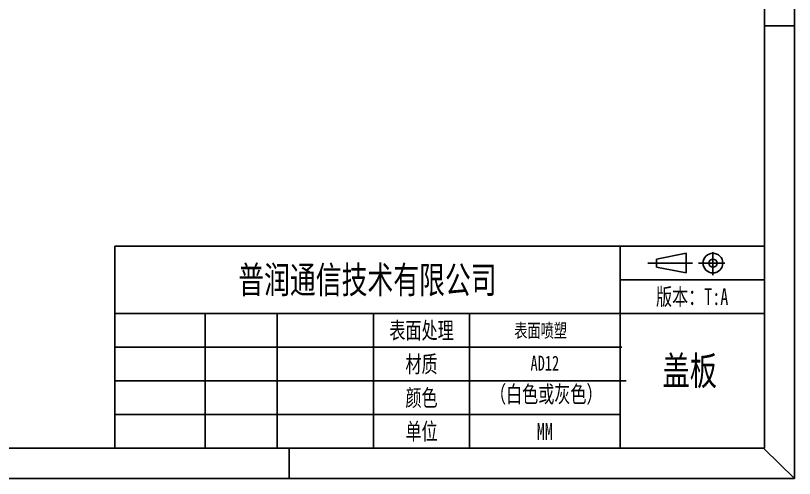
# Model space of a CAD drawing. Header units: millimetres. Extents: x 1713 to 2419, y 76 to 575.
# Drawn here: x 2201 to 2418.5, y 76.2 to 205.5 of the extents above; entities that cross this region are included whole.
import ezdxf

# ---------------------------------------------------------------- set-up
doc = ezdxf.new("R2010")
doc.units = ezdxf.units.MM
doc.header["$LTSCALE"] = 46.255
doc.layers.get('0').update_dxf_attribs({"linetype": 'CONTINUOUS'})
doc.styles.add('TEXTSTYLE_2', font='', dxfattribs={"width": 0.7})
doc.styles.get('TEXTSTYLE_2').set_extended_font_data('SimSun')

# ---------------------------------------------------------------- blocks, each defined once
blk = doc.blocks.new('SYMBOL_0_BL0', base_point=(284.97, 52.95))
at = {"color": 7, "linetype": 'Continuous'}
for p, q in [((280.02, 53.71), (284.92, 54.68)), ((284.92, 54.68), (284.92, 51.4)), ((289.39, 51.04), (289.39, 54.86)), ((280.02, 53.71), (280.02, 52.36)), ((285.97, 53.04), (278.55, 53.04)), ((280.02, 52.36), (284.92, 51.4)), ((291.39, 53.04), (286.97, 53.04))]:
    blk.add_line(p, q, dxfattribs=at)
for radius in [1.64, 0.678]:
    blk.add_circle((289.39, 53.04), radius, dxfattribs=at)

msp = doc.modelspace()

# ---------------------------------------------------------------- linework, layer by layer
at = {"color": 7, "linetype": 'Continuous'}
for p, q in [((2418.536, 76.239), (2418.536, 575.199)), ((2410.136, 84.639), (2410.136, 566.799)), ((2418.536, 202.643), (2410.136, 202.643)), ((2410.136, 84.639), (1721.336, 84.639)), ((2277.416, 76.239), (2277.416, 84.639)), ((2418.529, 76.23), (2410.109, 84.512)), ((2418.536, 76.239), (1712.936, 76.239))]:
    msp.add_line(p, q, dxfattribs=at)
at = {"color": 2, "linetype": 'Continuous'}
for p, q in [((2410.133, 141.087), (2410.133, 181.407)), ((2228.693, 141.087), (2410.133, 141.087)), ((2228.693, 141.087), (2228.693, 84.639)), ((2410.133, 141.087), (2295.221, 141.087)), ((2369.813, 141.087), (2369.813, 84.639)), ((2410.133, 141.087), (2410.133, 84.639)), ((2369.813, 131.679), (2410.133, 131.679)), ((2228.693, 122.271), (2410.133, 122.271)), ((2253.893, 122.271), (2253.893, 84.639)), ((2274.053, 122.271), (2274.053, 84.639)), ((2300.933, 122.271), (2300.933, 84.639)), ((2327.813, 122.271), (2327.813, 84.639)), ((2228.693, 112.863), (2370.333, 112.863)), ((2228.693, 103.455), (2371.57, 103.455)), ((2228.693, 94.047), (2369.813, 94.047)), ((2228.693, 84.639), (2410.133, 84.639))]:
    msp.add_line(p, q, dxfattribs=at)

# ---------------------------------------------------------------- block references
at = {"color": 7, "linetype": 'Continuous', "xscale": 1.680000000000018, "yscale": 1.680000000000018, "zscale": 1.680000000000018}
msp.add_blockref('SYMBOL_0_BL0', (2388.357, 136.195), dxfattribs=at)

# ---------------------------------------------------------------- texts
at = {"color": 2, "linetype": 'Continuous', "attachment_point": 2, "line_spacing_factor": 0.9, "style": 'TEXTSTYLE_2'}
for s, insert, char_height, width in [('普润通信技术有限公司 ', (2299.253, 135.459), 7.56, 130.77963), ('版本：T:A', (2389.973, 129.327), 4.704, 29.31755), ('表面处理', (2314.373, 119.919), 4.704, 26.0369), ('{\\C1;表面喷塑}', (2347.633, 119.464), 3.864, 42.82263), ('材质', (2314.373, 110.511), 4.704, 13.01845), ('盖板', (2389.292, 110.294), 8, 39.1595), ('AD12', (2348.813, 110.511), 4.2, 40.68266), ('{\\C1;（白色或灰色）}', (2349.22, 102.116), 4.704, 41.56416), ('颜色', (2314.373, 101.103), 4.704, 13.01845), ('单位', (2314.373, 91.695), 4.704, 13.01845), ('MM', (2348.813, 91.695), 4.704, 6.52658)]:
    msp.add_mtext(s, dxfattribs=dict(at, insert=insert, char_height=char_height, width=width))

doc.saveas('drawing.dxf')
